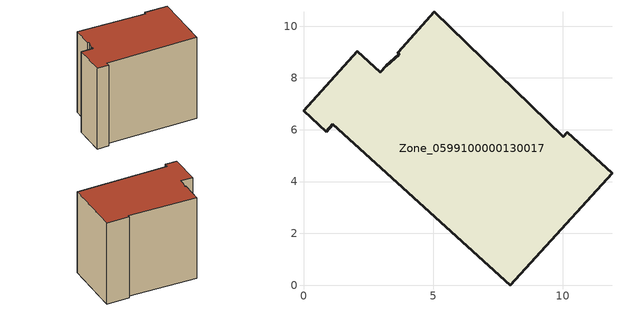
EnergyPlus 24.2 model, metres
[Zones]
Zone_0599100000130017
 floor ground (C_G): 5.05,10.55 10.04,5.73 10.18,5.9 11.91,4.32 7.98,0 1.13,6.21 0.88,5.93 0,6.74 2.07,9.03 2.96,8.22 3.19,8.47 3.68,8.89 3.65,8.99 z0
 wall outside (C_F): 10.18,5.9 10.04,5.73 5.05,10.55 3.65,8.99 3.68,8.89 3.19,8.47 2.96,8.22 2.07,9.03 0,6.74 0.88,5.93 1.13,6.21 7.98,0 11.91,4.32 10.18,5.9 z0:8.85
 roof outside (C_R): 10.04,5.73 5.05,10.55 3.65,8.99 3.68,8.89 3.19,8.47 2.96,8.22 2.07,9.03 0,6.74 0.88,5.93 1.13,6.21 7.98,0 11.91,4.32 10.18,5.9 z8.85
[BUILDING]
Pand.0599100000130017: North Axis=0; Terrain=City; Loads Convergence Tolerance Value=0.04; Temperature Convergence Tolerance Value=0.4; Solar Distribution=FullExterior; Maximum Number of Warmup Days=25; Minimum Number of Warmup Days=1
[Site:Location]
Rotterdam.The.Hague.AP_ZH_NLD Design_Conditions: Latitude=51.96; Longitude=4.45; Time Zone=1; Elevation=-4.5
[SITE:GROUNDTEMPERATURE:BUILDINGSURFACE]
18, 18, 18, 18, 18, 18, 18, 18, 18, 18, 18, 18
[MATERIAL] Thermal Absorptance=0.9; Solar Absorptance=0.7; Visible Absorptance=0.7
Name | Roughness | Thickness | Conductivity | Density | Specific Heat
G.TC.1975-1991 | MediumSmooth | 0.15 | 0.288461 | 540 | 1210
F.TC.1975-1991 | Rough | 0.3 | 0.230769 | 1920 | 840
R.TC.1975-1991 | MediumRough | 0.2 | 0.153846 | 1500 | 1000
[CONSTRUCTION]
C_G: G.TC.1975-1991
C_F: F.TC.1975-1991
C_R: R.TC.1975-1991
[ZONE]
Zone_0599100000130017: Type=1; Multiplier=1; Ceiling Height=Autocalculate; Volume=Autocalculate; Floor Area=autocalculate; Part of Total Floor Area=Yes
[ZONEINFILTRATION:DESIGNFLOWRATE]
Infil_Zone_0599100000130017: Zone or ZoneList or Space or SpaceList=Zone_0599100000130017; Schedule=AlwaysOn; Design Flow Rate Calculation Method=Flow/Area; Flow Rate per Floor Area=0.003; Constant Term Coefficient=1; Temperature Term Coefficient=0; Velocity Term Coefficient=0; Velocity Squared Term Coefficient=0
[HVACTEMPLATE:ZONE:IDEALLOADSAIRSYSTEM]
Zone_0599100000130017: Maximum Heating Supply Air Temperature=50; Minimum Cooling Supply Air Temperature=13; Maximum Heating Supply Air Humidity Ratio=0.0156; Minimum Cooling Supply Air Humidity Ratio=0.0077; Heating Limit=NoLimit; Cooling Limit=NoLimit; Dehumidification Control Type=ConstantSensibleHeatRatio; Cooling Sensible Heat Ratio=0.7; Dehumidification Setpoint=60; Humidification Control Type=None; Humidification Setpoint=30; Outdoor Air Method=None; Outdoor Air Flow Rate per Person=0.00944; Outdoor Air Flow Rate per Zone Floor Area=0; Outdoor Air Flow Rate per Zone=0; Demand Controlled Ventilation Type=None; Outdoor Air Economizer Type=NoEconomizer; Heat Recovery Type=None; Sensible Heat Recovery Effectiveness=0.7; Latent Heat Recovery Effectiveness=0.65
[ZONECONTROL:THERMOSTAT]
ThermostatControl_Zone_0599100000130017: Zone or ZoneList=Zone_0599100000130017; Control Type Schedule=DualSetpointControlType; Control 1=Thermostat_Zone_0599100000130017; Temperature Difference Between Cutout And Setpoint=0
[THERMOSTATSETPOINT:DUALSETPOINT]
Thermostat_Zone_0599100000130017: Heating Setpoint Temperature Schedule=HeatingSetpoint_Zone_0599100000130017; Cooling Setpoint Temperature Schedule=CoolingSetpoint_Zone_0599100000130017
[SCHEDULE:COMPACT]
HeatingSetpoint_Zone_0599100000130017: Through: 12/31, For: AllDays, Until: 24:00, 21
CoolingSetpoint_Zone_0599100000130017: Through: 12/31, For: AllDays, Until: 24:00, 24
DualSetpointControlType: Through: 12/31, For: AllDays, Until: 24:00, 4
AlwaysOn: Through: 12/31, For: AllDays, Until: 24:00, 1
